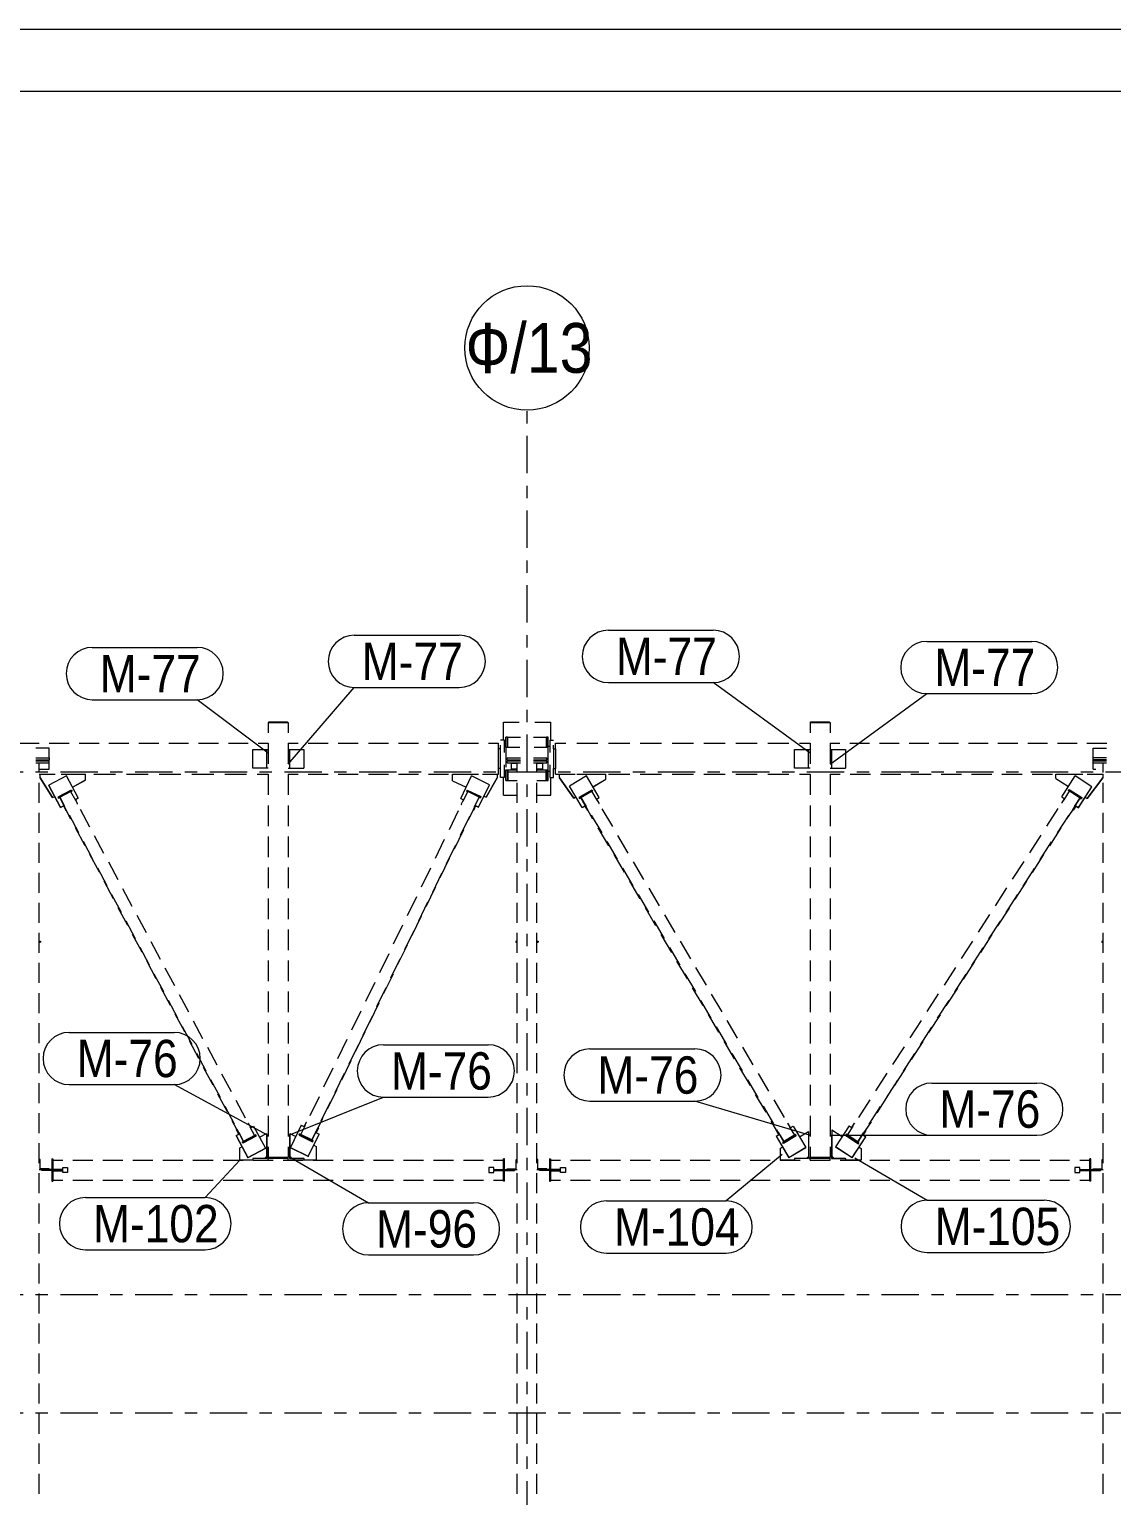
# Model space of a CAD drawing. Header units: millimetres. Extents: x -59 to 782, y -222 to 372.
# Drawn here: x 602 to 689, y 253.8 to 371.7 of the extents above; entities that cross this region are included whole.
import ezdxf

# ---------------------------------------------------------------- set-up
doc = ezdxf.new("R2010")
doc.units = ezdxf.units.MM
doc.linetypes.add('XKITLINE00', pattern=[0])
doc.linetypes.add('XKITLINE03', pattern=[6, 3, -1, 1, -1])
for name, color, linetype, lineweight in [('DrawingSheet', 5, 'Continuous', 0), ('Part', 2, 'Continuous', 0), ('PartMark', 3, 'Continuous', 0), ('S-GRID', 1, 'Continuous', 0)]:
    doc.layers.add(name, color=color, linetype=linetype, lineweight=lineweight)
doc.styles.add('GOST type A', font='ARIAL.TTF')

msp = doc.modelspace()

# ---------------------------------------------------------------- linework, layer by layer
at = {"layer": 'DrawingSheet', "linetype": 'XKITLINE00', "lineweight": 0}
for p, q in [((781.85, 371.67), (-59.15, 371.67)), ((776.85, 366.67), (-39.15, 366.67))]:
    msp.add_line(p, q, dxfattribs=at)
at = {"layer": 'Part', "linetype": 'XKITLINE00', "lineweight": 0}
for p, q in [((621.2, 315.97), (622.8, 315.97)), ((621.2, 315.97), (621.2, 315.14)), ((621.24, 315.98), (621.24, 316.01)), ((621.24, 316.01), (622.76, 316.01)), ((621.24, 315.97), (621.24, 316.01)), ((621.24, 315.97), (621.24, 315.98)), ((622.76, 315.97), (622.76, 316.01)), ((622.8, 315.97), (622.8, 315.14)), ((640.1, 314.56), (640.1, 316)), ((640.1, 316), (641.37, 316)), ((642.63, 316), (643.9, 316)), ((643.9, 314.56), (643.9, 316)), ((664.75, 315.97), (666.35, 315.97)), ((664.75, 315.97), (664.75, 315.14)), ((664.79, 315.98), (664.79, 316.01)), ((664.79, 316.01), (666.31, 316.01)), ((664.79, 315.97), (664.79, 316.01)), ((664.79, 315.97), (664.79, 315.98)), ((666.31, 315.97), (666.31, 316.01)), ((666.35, 315.97), (666.35, 315.14)), ((640.44, 314.8), (640.29, 314.8)), ((640.29, 313.96), (640.29, 314.8)), ((640.44, 313.96), (640.44, 314.8)), ((640.45, 313.96), (640.45, 314.8)), ((640.45, 314.8), (641.48, 314.8)), ((642.52, 314.8), (643.55, 314.8)), ((643.55, 314.8), (643.55, 313.96)), ((643.71, 314.8), (643.56, 314.8)), ((643.56, 314.8), (643.56, 313.96)), ((643.71, 313.96), (643.71, 314.8)), ((601.2, 314.31), (602.8, 314.31)), ((603.6, 313.91), (602.53, 313.91)), ((603.6, 314.31), (605.2, 314.31)), ((603.6, 313.14), (603.6, 313.91)), ((606, 314.31), (607.6, 314.31)), ((608.4, 314.31), (610, 314.31)), ((610.8, 314.31), (612.4, 314.31)), ((613.2, 314.31), (614.8, 314.31)), ((615.6, 314.31), (617.2, 314.31)), ((618, 314.31), (619.6, 314.31)), ((619.95, 312.31), (619.95, 313.81)), ((619.95, 313.81), (621.2, 313.81)), ((620.4, 314.31), (621.2, 314.31)), ((621.08, 312.31), (621.08, 313.81)), ((621.2, 314.31), (621.2, 312.64)), ((622.8, 314.31), (623.61, 314.31)), ((622.8, 314.31), (622.8, 312.64)), ((622.8, 313.81), (622.92, 313.81)), ((622.92, 313.81), (622.92, 312.31)), ((622.92, 313.81), (624.05, 313.81)), ((624.05, 313.81), (624.05, 312.31)), ((624.41, 314.31), (626.02, 314.31)), ((626.83, 314.31), (628.44, 314.31)), ((629.25, 314.31), (630.86, 314.31)), ((631.66, 314.31), (633.27, 314.31)), ((634.08, 314.31), (635.69, 314.31)), ((636.5, 314.31), (638.11, 314.31)), ((638.91, 314.31), (639.72, 314.31)), ((639.72, 313.86), (639.72, 314.31)), ((639.88, 313.86), (639.72, 313.86)), ((639.72, 312.26), (639.72, 313.86)), ((640.18, 314.56), (639.88, 314.56)), ((639.88, 313.86), (639.88, 314.15)), ((639.88, 312.26), (639.88, 313.86)), ((640.18, 313.56), (640.18, 314.56)), ((640.18, 314.06), (640.29, 314.06)), ((641.43, 313.96), (640.29, 313.96)), ((640.29, 313.96), (640.29, 312.37)), ((643.71, 313.96), (642.57, 313.96)), ((643.71, 314.06), (643.82, 314.06)), ((643.71, 312.16), (643.71, 313.96)), ((643.82, 314.56), (643.82, 313.56)), ((643.82, 314.56), (644.12, 314.56)), ((644.12, 313.86), (644.12, 314.15)), ((644.12, 313.86), (644.12, 312.26)), ((644.12, 313.86), (644.28, 313.86)), ((644.28, 314.31), (645.13, 314.31)), ((644.28, 313.86), (644.28, 314.31)), ((644.28, 313.86), (644.28, 312.26)), ((645.99, 314.31), (647.69, 314.31)), ((648.54, 314.31), (650.25, 314.31)), ((651.1, 314.31), (652.81, 314.31)), ((653.66, 314.31), (655.37, 314.31)), ((656.22, 314.31), (657.93, 314.31)), ((658.78, 314.31), (660.49, 314.31)), ((661.34, 314.31), (663.04, 314.31)), ((663.5, 312.31), (663.5, 313.81)), ((663.5, 313.81), (664.75, 313.81)), ((663.9, 314.31), (664.75, 314.31)), ((664.63, 312.31), (664.63, 313.81)), ((664.75, 314.31), (664.75, 312.64)), ((666.35, 314.31), (666.35, 312.64)), ((666.35, 314.31), (667.14, 314.31)), ((666.35, 313.81), (666.47, 313.81)), ((666.47, 313.81), (666.47, 312.31)), ((666.47, 313.81), (667.6, 313.81)), ((667.6, 313.81), (667.6, 312.31)), ((667.94, 314.31), (669.53, 314.31)), ((670.32, 314.31), (671.91, 314.31)), ((672.7, 314.31), (674.29, 314.31)), ((675.09, 314.31), (676.68, 314.31)), ((677.47, 314.31), (679.06, 314.31)), ((679.85, 314.31), (681.44, 314.31)), ((682.24, 314.31), (683.82, 314.31)), ((684.62, 314.31), (686.21, 314.31)), ((687, 314.31), (688.59, 314.31)), ((687.5, 313.91), (688.57, 313.91)), ((687.5, 313.14), (687.5, 313.91)), ((602.53, 313.14), (603.6, 313.14)), ((602.53, 312.98), (603.6, 312.98)), ((602.53, 312.9), (603.6, 312.9)), ((602.53, 312.74), (603.6, 312.74)), ((602.8, 311.94), (602.8, 312.74)), ((603.6, 313.14), (603.6, 312.98)), ((603.6, 312.9), (603.6, 312.98)), ((603.6, 312.74), (603.6, 312.9)), ((603.6, 312.21), (603.6, 312.74)), ((621.2, 312.31), (619.95, 312.31)), ((622.8, 312.31), (622.92, 312.31)), ((622.92, 312.31), (624.05, 312.31)), ((639.72, 311.81), (639.72, 312.26)), ((639.88, 312.26), (639.72, 312.26)), ((639.88, 311.56), (639.88, 312.26)), ((640.18, 311.56), (640.18, 312.56)), ((640.4, 312.98), (640.4, 313.14)), ((640.4, 313.14), (641.47, 313.14)), ((640.4, 312.98), (641.47, 312.98)), ((640.4, 312.74), (640.4, 312.9)), ((640.4, 312.9), (641.47, 312.9)), ((640.4, 312.74), (641.47, 312.74)), ((640.75, 312.71), (641.2, 312.71)), ((640.75, 312.21), (640.75, 312.71)), ((641.2, 311.94), (641.2, 312.74)), ((642.53, 313.14), (643.6, 313.14)), ((642.53, 312.98), (643.6, 312.98)), ((642.53, 312.9), (643.6, 312.9)), ((642.53, 312.74), (643.6, 312.74)), ((642.8, 311.94), (642.8, 312.74)), ((642.8, 312.71), (643.25, 312.71)), ((643.25, 312.71), (643.25, 312.21)), ((643.6, 312.98), (643.6, 313.14)), ((643.6, 312.74), (643.6, 312.9)), ((643.82, 312.56), (643.82, 311.56)), ((644.12, 311.56), (644.12, 312.26)), ((644.12, 312.26), (644.28, 312.26)), ((644.28, 311.81), (644.28, 312.26)), ((664.75, 312.31), (663.5, 312.31)), ((666.35, 312.31), (666.47, 312.31)), ((666.47, 312.31), (667.6, 312.31)), ((687.5, 312.98), (687.5, 313.14)), ((688.57, 313.14), (687.5, 313.14)), ((688.57, 312.98), (687.5, 312.98)), ((687.5, 312.9), (687.5, 312.98)), ((687.5, 312.74), (687.5, 312.9)), ((687.5, 312.9), (688.57, 312.9)), ((687.5, 312.74), (688.57, 312.74)), ((687.5, 312.21), (687.5, 312.74)), ((688.3, 311.94), (688.3, 312.74)), ((602.8, 312.21), (603.6, 312.21)), ((602.8, 311.81), (603.68, 311.81)), ((602.8, 309.52), (602.8, 311.13)), ((602.86, 311.51), (602.86, 311.81)), ((602.86, 311.81), (604.08, 311.81)), ((602.86, 311.51), (603.87, 309.93)), ((602.86, 311.51), (602.86, 311.51)), ((603.87, 309.94), (602.86, 311.51)), ((604.98, 311.67), (603.57, 310.92)), ((604.55, 311.81), (606.3, 311.81)), ((605.93, 309.91), (604.98, 311.67)), ((605.3, 311.81), (606.51, 311.81)), ((605.46, 310.78), (606.51, 311.35)), ((605.46, 310.78), (606.51, 311.34)), ((606.51, 311.35), (606.51, 311.81)), ((606.51, 311.34), (606.51, 311.35)), ((607.18, 311.81), (608.93, 311.81)), ((609.81, 311.81), (611.56, 311.81)), ((612.44, 311.81), (614.19, 311.81)), ((615.07, 311.81), (616.82, 311.81)), ((617.7, 311.81), (619.45, 311.81)), ((620.32, 311.81), (621.2, 311.81)), ((621.2, 311.81), (621.2, 310.15)), ((622.8, 311.81), (623.61, 311.81)), ((622.8, 311.81), (622.8, 310.15)), ((624.41, 311.81), (626.02, 311.81)), ((626.83, 311.81), (628.44, 311.81)), ((629.25, 311.81), (630.86, 311.81)), ((631.66, 311.81), (633.27, 311.81)), ((634.08, 311.81), (635.69, 311.81)), ((636.02, 311.29), (636.02, 311.81)), ((636.02, 311.81), (637.22, 311.81)), ((636.02, 311.28), (636.02, 311.29)), ((636.02, 311.29), (637.1, 310.77)), ((636.02, 311.28), (637.1, 310.76)), ((636.5, 311.81), (638.11, 311.81)), ((636.67, 309.87), (637.54, 311.67)), ((638.98, 310.97), (637.54, 311.67)), ((638.42, 311.81), (639.61, 311.81)), ((638.72, 309.97), (639.61, 311.51)), ((639.61, 311.51), (638.72, 309.98)), ((638.91, 311.81), (639.72, 311.81)), ((639.61, 311.81), (639.61, 311.51)), ((639.61, 311.51), (639.61, 311.51)), ((640.18, 311.56), (639.88, 311.56)), ((640.1, 310.12), (640.1, 311.56)), ((640.18, 312.06), (640.29, 312.06)), ((640.29, 312.16), (641.2, 312.16)), ((640.29, 311.32), (640.29, 312.16)), ((640.29, 311.32), (640.44, 311.32)), ((640.44, 311.32), (640.44, 312.16)), ((640.45, 312.16), (640.45, 311.32)), ((640.45, 311.32), (641.2, 311.32)), ((641.2, 312.21), (640.75, 312.21)), ((641.2, 309.52), (641.2, 311.13)), ((643.25, 312.21), (642.8, 312.21)), ((642.8, 312.16), (643.71, 312.16)), ((642.8, 311.32), (643.55, 311.32)), ((642.8, 309.52), (642.8, 311.13)), ((643.55, 311.32), (643.55, 312.16)), ((643.56, 312.16), (643.56, 311.32)), ((643.56, 311.32), (643.71, 311.32)), ((643.71, 311.32), (643.71, 312.16)), ((643.71, 312.06), (643.82, 312.06)), ((643.82, 311.56), (644.12, 311.56)), ((643.9, 310.12), (643.9, 311.56)), ((644.28, 311.81), (645.13, 311.81)), ((644.62, 311.51), (644.62, 311.81)), ((644.62, 311.81), (645.86, 311.81)), ((644.62, 311.51), (645.75, 309.89)), ((644.62, 311.51), (644.62, 311.51)), ((645.75, 309.89), (644.62, 311.51)), ((646.79, 311.67), (645.42, 310.86)), ((645.99, 311.81), (647.69, 311.81)), ((647.81, 309.95), (646.79, 311.67)), ((647.1, 311.81), (648.34, 311.81)), ((647.3, 310.8), (648.34, 311.41)), ((647.31, 310.8), (648.34, 311.41)), ((648.34, 311.41), (648.34, 311.81)), ((648.34, 311.41), (648.34, 311.41)), ((648.54, 311.81), (650.25, 311.81)), ((651.1, 311.81), (652.81, 311.81)), ((653.66, 311.81), (655.37, 311.81)), ((656.22, 311.81), (657.93, 311.81)), ((658.78, 311.81), (660.49, 311.81)), ((661.34, 311.81), (663.04, 311.81)), ((663.9, 311.81), (664.75, 311.81)), ((664.75, 311.81), (664.75, 310.15)), ((666.35, 311.81), (666.35, 310.15)), ((666.35, 311.81), (667.16, 311.81)), ((667.98, 311.81), (669.6, 311.81)), ((670.41, 311.81), (672.04, 311.81)), ((672.85, 311.81), (674.48, 311.81)), ((675.29, 311.81), (676.92, 311.81)), ((677.73, 311.81), (679.36, 311.81)), ((680.17, 311.81), (681.8, 311.81)), ((682.61, 311.81), (684.24, 311.81)), ((684.5, 311.47), (684.5, 311.81)), ((684.5, 311.81), (685.77, 311.81)), ((684.5, 311.47), (685.51, 310.82)), ((684.5, 311.47), (684.5, 311.47)), ((684.5, 311.47), (685.51, 310.83)), ((684.97, 309.99), (686.05, 311.67)), ((685.05, 311.81), (686.67, 311.81)), ((687.4, 310.8), (686.05, 311.67)), ((687.03, 311.81), (688.29, 311.81)), ((687.03, 309.85), (688.29, 311.51)), ((688.29, 311.51), (687.03, 309.85)), ((687.49, 311.81), (688.3, 311.81)), ((687.5, 312.21), (687.71, 312.21)), ((688.29, 311.81), (688.29, 311.51)), ((688.29, 311.51), (688.29, 311.51)), ((688.3, 309.52), (688.3, 311.13)), ((604.51, 309.16), (603.57, 310.92)), ((603.57, 310.92), (603.57, 310.91)), ((604.51, 309.15), (603.57, 310.91)), ((603.87, 309.93), (604.05, 310.03)), ((603.87, 309.94), (604.04, 310.03)), ((603.87, 309.93), (603.87, 309.94)), ((604.31, 309.99), (605.38, 310.56)), ((604.31, 309.99), (604.31, 309.95)), ((604.31, 309.99), (604.35, 309.92)), ((604.31, 309.95), (604.35, 309.88)), ((604.35, 309.92), (605.41, 310.49)), ((604.35, 309.88), (604.44, 309.93)), ((604.35, 309.88), (604.35, 309.92)), ((604.44, 309.96), (605.32, 310.43)), ((604.44, 309.93), (604.44, 309.96)), ((604.44, 309.96), (604.82, 309.25)), ((604.77, 309.31), (604.44, 309.93)), ((605.32, 310.43), (605.7, 309.72)), ((605.33, 310.41), (605.41, 310.45)), ((605.38, 310.56), (605.41, 310.49)), ((605.41, 310.49), (605.41, 310.45)), ((605.7, 309.79), (605.93, 309.91)), ((605.7, 309.78), (605.93, 309.9)), ((605.93, 309.9), (605.93, 309.91)), ((636.88, 309.65), (637.25, 310.42)), ((637.19, 310.54), (637.16, 310.47)), ((637.16, 310.47), (638.24, 309.94)), ((637.16, 310.43), (637.16, 310.47)), ((637.16, 310.43), (637.24, 310.39)), ((637.19, 310.54), (638.28, 310.02)), ((638.15, 309.98), (637.25, 310.42)), ((637.78, 309.22), (638.15, 309.98)), ((637.84, 309.31), (638.15, 309.95)), ((638.1, 309.18), (638.98, 310.97)), ((638.1, 309.17), (638.98, 310.96)), ((638.15, 309.95), (638.15, 309.98)), ((638.15, 309.95), (638.24, 309.91)), ((638.24, 309.94), (638.28, 310.02)), ((638.24, 309.91), (638.28, 309.98)), ((638.24, 309.94), (638.24, 309.91)), ((638.28, 310.02), (638.28, 309.98)), ((638.54, 310.07), (638.72, 309.98)), ((638.54, 310.06), (638.72, 309.97)), ((638.72, 309.97), (638.72, 309.98)), ((638.98, 310.96), (638.98, 310.97)), ((640.1, 310.12), (641.2, 310.12)), ((642.8, 310.12), (643.9, 310.12)), ((646.43, 309.14), (645.42, 310.86)), ((645.42, 310.86), (645.42, 310.85)), ((646.43, 309.13), (645.42, 310.85)), ((645.75, 309.89), (645.92, 309.99)), ((645.75, 309.89), (645.92, 309.99)), ((646.19, 309.96), (647.23, 310.57)), ((646.19, 309.96), (646.19, 309.93)), ((646.19, 309.96), (646.23, 309.89)), ((646.19, 309.93), (646.23, 309.86)), ((646.23, 309.89), (647.27, 310.5)), ((646.23, 309.86), (646.32, 309.91)), ((646.32, 309.94), (647.18, 310.45)), ((646.32, 309.91), (646.32, 309.94)), ((646.32, 309.94), (646.74, 309.23)), ((646.68, 309.3), (646.32, 309.91)), ((647.18, 310.45), (647.6, 309.74)), ((647.2, 310.42), (647.27, 310.47)), ((647.23, 310.57), (647.27, 310.5)), ((647.27, 310.5), (647.27, 310.47)), ((647.59, 309.82), (647.81, 309.95)), ((647.59, 309.82), (647.81, 309.94)), ((647.81, 309.94), (647.81, 309.95)), ((684.97, 309.99), (685.18, 309.85)), ((684.97, 309.99), (684.97, 309.99)), ((684.97, 309.99), (685.18, 309.85)), ((685.16, 309.75), (685.61, 310.46)), ((685.57, 310.59), (685.53, 310.52)), ((685.53, 310.52), (686.54, 309.87)), ((685.53, 310.49), (685.53, 310.52)), ((685.53, 310.49), (685.6, 310.44)), ((685.57, 310.59), (686.58, 309.94)), ((686.45, 309.92), (685.61, 310.46)), ((686, 309.21), (686.45, 309.92)), ((686.32, 309.12), (687.4, 310.8)), ((686.32, 309.13), (687.4, 310.8)), ((686.45, 309.89), (686.45, 309.92)), ((686.54, 309.87), (686.58, 309.94)), ((686.54, 309.84), (686.58, 309.9)), ((686.58, 309.94), (686.58, 309.9)), ((686.86, 309.96), (687.03, 309.85)), ((686.86, 309.96), (687.03, 309.85)), ((687.4, 310.8), (687.4, 310.8)), ((604.51, 309.16), (604.74, 309.28)), ((604.51, 309.15), (604.74, 309.27)), ((604.51, 309.15), (604.51, 309.16)), ((604.74, 309.29), (604.78, 309.31)), ((604.74, 309.29), (604.93, 308.94)), ((604.74, 309.26), (604.74, 309.29)), ((604.74, 309.26), (604.93, 308.91)), ((604.97, 308.96), (604.78, 309.31)), ((604.93, 308.94), (604.97, 308.96)), ((604.93, 308.91), (604.93, 308.94)), ((604.93, 308.91), (604.97, 308.93)), ((605.34, 308.21), (604.96, 308.92)), ((604.97, 308.93), (604.97, 308.96)), ((605.67, 309.78), (605.7, 309.8)), ((605.88, 309.44), (605.7, 309.8)), ((605.86, 309.43), (605.88, 309.44)), ((605.87, 309.41), (605.88, 309.42)), ((605.88, 309.42), (605.88, 309.44)), ((606.08, 309.01), (606.84, 307.59)), ((621.2, 309.31), (621.2, 307.65)), ((622.8, 309.31), (622.8, 307.65)), ((635.76, 307.36), (636.5, 308.89)), ((636.67, 309.87), (636.89, 309.76)), ((636.67, 309.87), (636.67, 309.87)), ((636.67, 309.87), (636.89, 309.76)), ((636.9, 309.77), (636.72, 309.41)), ((636.72, 309.41), (636.72, 309.39)), ((636.72, 309.41), (636.75, 309.4)), ((636.72, 309.39), (636.74, 309.38)), ((636.9, 309.77), (636.93, 309.76)), ((637.29, 308.15), (637.67, 308.93)), ((637.83, 309.32), (637.66, 308.96)), ((637.66, 308.96), (637.66, 308.93)), ((637.66, 308.96), (637.7, 308.94)), ((637.66, 308.93), (637.7, 308.91)), ((637.7, 308.94), (637.87, 309.3)), ((637.87, 309.27), (637.7, 308.91)), ((637.7, 308.91), (637.7, 308.94)), ((637.83, 309.32), (637.87, 309.3)), ((637.87, 309.3), (637.87, 309.27)), ((637.87, 309.29), (638.1, 309.18)), ((637.87, 309.28), (638.1, 309.17)), ((638.1, 309.17), (638.1, 309.18)), ((645.75, 309.89), (645.75, 309.89)), ((646.23, 309.86), (646.23, 309.89)), ((646.43, 309.14), (646.65, 309.27)), ((646.43, 309.13), (646.65, 309.26)), ((646.43, 309.13), (646.43, 309.14)), ((646.65, 309.28), (646.69, 309.3)), ((646.65, 309.28), (646.86, 308.94)), ((646.65, 309.25), (646.65, 309.28)), ((646.65, 309.25), (646.86, 308.91)), ((646.89, 308.96), (646.69, 309.3)), ((646.86, 308.94), (646.89, 308.96)), ((646.86, 308.91), (646.86, 308.94)), ((646.86, 308.91), (646.89, 308.93)), ((647.3, 308.21), (646.88, 308.93)), ((646.89, 308.93), (646.89, 308.96)), ((647.56, 309.81), (647.58, 309.83)), ((647.79, 309.48), (647.58, 309.83)), ((647.76, 309.47), (647.79, 309.48)), ((647.77, 309.45), (647.79, 309.46)), ((647.79, 309.46), (647.79, 309.48)), ((648.02, 309.03), (648.86, 307.61)), ((664.75, 309.31), (664.75, 307.65)), ((666.35, 309.31), (666.35, 307.65)), ((683.78, 307.63), (684.7, 309.05)), ((685.19, 309.86), (684.97, 309.53)), ((684.97, 309.53), (684.97, 309.5)), ((684.97, 309.53), (685, 309.51)), ((684.97, 309.5), (684.99, 309.49)), ((685.19, 309.86), (685.21, 309.85)), ((685.39, 308.22), (685.86, 308.93)), ((686.06, 309.3), (685.85, 308.96)), ((685.85, 308.96), (685.85, 308.94)), ((685.85, 308.96), (685.88, 308.94)), ((685.85, 308.94), (685.88, 308.92)), ((685.88, 308.94), (686.1, 309.28)), ((686.1, 309.25), (685.88, 308.92)), ((685.88, 308.92), (685.88, 308.94)), ((686.06, 309.3), (686.1, 309.28)), ((686.07, 309.3), (686.45, 309.89)), ((686.1, 309.28), (686.1, 309.25)), ((686.1, 309.27), (686.32, 309.13)), ((686.1, 309.26), (686.32, 309.12)), ((686.32, 309.12), (686.32, 309.13)), ((686.45, 309.89), (686.54, 309.84)), ((686.54, 309.87), (686.54, 309.84)), ((687.03, 309.85), (687.03, 309.85)), ((602.8, 307.11), (602.8, 308.72)), ((605.2, 308.54), (605.96, 307.12)), ((636.66, 306.92), (637.4, 308.45)), ((641.2, 307.11), (641.2, 308.72)), ((642.8, 307.11), (642.8, 308.72)), ((647.16, 308.52), (648, 307.1)), ((684.62, 307.09), (685.54, 308.5)), ((688.3, 307.11), (688.3, 308.72)), ((606.48, 306.07), (605.72, 307.5)), ((606.33, 306.42), (607.09, 305)), ((607.22, 306.89), (607.97, 305.47)), ((621.2, 306.82), (621.2, 305.16)), ((622.8, 306.82), (622.8, 305.16)), ((634.64, 305.06), (635.38, 306.59)), ((636.16, 305.83), (636.91, 307.38)), ((648.57, 306.07), (647.73, 307.5)), ((648.42, 306.4), (649.25, 304.98)), ((649.28, 306.9), (650.11, 305.48)), ((664.75, 306.82), (664.75, 305.16)), ((666.35, 306.82), (666.35, 305.16)), ((682.41, 305.5), (683.32, 306.92)), ((683.25, 304.96), (684.16, 306.38)), ((684.01, 306.07), (684.93, 307.5)), ((602.8, 304.69), (602.8, 306.3)), ((607.63, 303.93), (606.86, 305.36)), ((635.54, 304.62), (636.28, 306.15)), ((641.2, 304.69), (641.2, 306.3)), ((642.8, 304.69), (642.8, 306.3)), ((649.83, 303.93), (648.99, 305.36)), ((682.62, 303.92), (683.54, 305.35)), ((688.3, 304.69), (688.3, 306.3)), ((607.47, 304.29), (608.23, 302.87)), ((608.35, 304.76), (609.11, 303.34)), ((621.2, 304.32), (621.2, 302.66)), ((622.8, 304.32), (622.8, 302.66)), ((633.52, 302.76), (634.26, 304.29)), ((635.03, 303.51), (635.78, 305.06)), ((649.67, 304.27), (650.51, 302.85)), ((650.53, 304.78), (651.37, 303.36)), ((664.75, 304.32), (664.75, 302.66)), ((666.35, 304.32), (666.35, 302.66)), ((681.03, 303.37), (681.95, 304.79)), ((681.87, 302.83), (682.79, 304.25)), ((602.8, 302.28), (602.8, 303.89)), ((608.77, 301.8), (608.01, 303.22)), ((634.42, 302.33), (635.16, 303.86)), ((641.2, 302.28), (641.2, 303.89)), ((642.8, 302.28), (642.8, 303.89)), ((651.1, 301.79), (650.25, 303.21)), ((681.23, 301.78), (682.16, 303.21)), ((688.3, 302.28), (688.3, 303.89)), ((608.61, 302.16), (609.37, 300.74)), ((609.49, 302.63), (610.25, 301.21)), ((621.2, 301.83), (621.2, 300.16)), ((622.8, 301.83), (622.8, 300.16)), ((632.4, 300.47), (633.14, 302)), ((633.9, 301.19), (634.65, 302.74)), ((650.93, 302.14), (651.76, 300.72)), ((651.79, 302.65), (652.62, 301.23)), ((664.75, 301.83), (664.75, 300.16)), ((666.35, 301.83), (666.35, 300.16)), ((679.66, 301.25), (680.57, 302.67)), ((680.5, 300.71), (681.41, 302.12)), ((602.8, 299.86), (602.8, 301.47)), ((609.91, 299.66), (609.15, 301.08)), ((610.63, 300.5), (611.39, 299.09)), ((633.3, 300.03), (634.04, 301.56)), ((641.2, 299.86), (641.2, 301.47)), ((642.8, 299.86), (642.8, 301.47)), ((652.36, 299.64), (651.52, 301.07)), ((653.04, 300.52), (653.88, 299.1)), ((678.28, 299.12), (679.2, 300.54)), ((679.85, 299.63), (680.77, 301.06)), ((688.3, 299.86), (688.3, 301.47)), ((609.75, 300.04), (610.5, 298.62)), ((621.2, 299.33), (621.2, 297.67)), ((622.8, 299.33), (622.8, 297.67)), ((631.28, 298.17), (632.03, 299.7)), ((632.76, 298.87), (633.52, 300.42)), ((652.18, 300.02), (653.02, 298.6)), ((664.75, 299.33), (664.75, 297.67)), ((666.35, 299.33), (666.35, 297.67)), ((679.12, 298.58), (680.04, 300)), ((602.8, 297.45), (602.8, 299.06)), ((602.8, 298.4), (602.9, 298.4)), ((602.8, 298.32), (602.9, 298.32)), ((602.9, 298.4), (602.9, 298.32)), ((611.06, 297.52), (610.29, 298.94)), ((611.77, 298.38), (612.52, 296.96)), ((632.18, 297.73), (632.92, 299.26)), ((641.1, 298.4), (641.2, 298.4)), ((641.1, 298.4), (641.1, 298.32)), ((641.1, 298.32), (641.2, 298.32)), ((641.2, 297.45), (641.2, 299.06)), ((642.8, 297.45), (642.8, 299.06)), ((642.8, 298.4), (642.9, 298.4)), ((642.8, 298.32), (642.9, 298.32)), ((642.9, 298.4), (642.9, 298.32)), ((653.63, 297.5), (652.78, 298.93)), ((654.3, 298.4), (655.13, 296.98)), ((676.91, 297), (677.83, 298.41)), ((678.46, 297.49), (679.38, 298.92)), ((688.2, 298.4), (688.3, 298.4)), ((688.2, 298.4), (688.2, 298.32)), ((688.2, 298.32), (688.3, 298.32)), ((688.3, 297.45), (688.3, 299.06)), ((610.88, 297.91), (611.64, 296.49)), ((630.16, 295.87), (630.91, 297.4)), ((631.06, 295.44), (631.81, 296.97)), ((631.63, 296.55), (632.39, 298.1)), ((653.44, 297.89), (654.27, 296.47)), ((677.75, 296.45), (678.67, 297.87)), ((602.8, 295.04), (602.8, 296.65)), ((612.2, 295.38), (611.44, 296.81)), ((612.02, 295.78), (612.78, 294.36)), ((612.9, 296.25), (613.66, 294.83)), ((621.2, 296.84), (621.2, 295.17)), ((622.8, 296.84), (622.8, 295.17)), ((630.5, 294.23), (631.26, 295.77)), ((641.2, 295.04), (641.2, 296.65)), ((642.8, 295.04), (642.8, 296.65)), ((654.89, 295.36), (654.05, 296.79)), ((654.69, 295.76), (655.53, 294.35)), ((655.55, 296.27), (656.39, 294.85)), ((664.75, 296.84), (664.75, 295.17)), ((666.35, 296.84), (666.35, 295.17)), ((675.54, 294.87), (676.45, 296.29)), ((677.07, 295.34), (678, 296.77)), ((688.3, 295.04), (688.3, 296.65)), ((613.34, 293.24), (612.58, 294.67)), ((629.04, 293.58), (629.79, 295.11)), ((629.94, 293.14), (630.69, 294.67)), ((656.16, 293.22), (655.31, 294.65)), ((675.69, 293.19), (676.61, 294.62)), ((676.38, 294.33), (677.29, 295.75)), ((602.8, 292.62), (602.8, 294.23)), ((613.16, 293.65), (613.92, 292.24)), ((614.04, 294.12), (614.8, 292.71)), ((621.2, 294.34), (621.2, 292.68)), ((622.8, 294.34), (622.8, 292.68)), ((629.37, 291.9), (630.12, 293.45)), ((641.2, 292.62), (641.2, 294.23)), ((642.8, 292.62), (642.8, 294.23)), ((655.95, 293.64), (656.78, 292.22)), ((656.81, 294.14), (657.65, 292.73)), ((664.75, 294.34), (664.75, 292.68)), ((666.35, 294.34), (666.35, 292.68)), ((674.16, 292.74), (675.08, 294.16)), ((675, 292.2), (675.92, 293.62)), ((688.3, 292.62), (688.3, 294.23)), ((614.49, 291.1), (613.72, 292.53)), ((627.92, 291.28), (628.67, 292.81)), ((628.82, 290.84), (629.57, 292.37)), ((657.42, 291.08), (656.58, 292.5)), ((674.3, 291.05), (675.22, 292.48)), ((602.8, 290.21), (602.8, 291.82)), ((614.29, 291.53), (615.05, 290.11)), ((615.18, 292), (615.93, 290.58)), ((621.2, 291.85), (621.2, 290.18)), ((622.8, 291.85), (622.8, 290.18)), ((628.24, 289.58), (628.99, 291.13)), ((641.2, 290.21), (641.2, 291.82)), ((642.8, 290.21), (642.8, 291.82)), ((657.2, 291.51), (658.04, 290.09)), ((658.06, 292.02), (658.9, 290.6)), ((664.75, 291.85), (664.75, 290.18)), ((666.35, 291.85), (666.35, 290.18)), ((672.79, 290.62), (673.7, 292.03)), ((673.63, 290.07), (674.54, 291.49)), ((688.3, 290.21), (688.3, 291.82)), ((615.63, 288.96), (614.87, 290.39)), ((616.31, 289.87), (617.07, 288.45)), ((626.8, 288.98), (627.55, 290.51)), ((627.7, 288.55), (628.45, 290.08)), ((658.68, 288.93), (657.84, 290.36)), ((659.32, 289.89), (660.16, 288.47)), ((671.41, 288.49), (672.33, 289.91)), ((672.91, 288.9), (673.84, 290.33)), ((602.8, 287.79), (602.8, 289.4)), ((615.43, 289.4), (616.19, 287.98)), ((621.2, 289.35), (621.2, 287.69)), ((622.8, 289.35), (622.8, 287.69)), ((627.11, 287.26), (627.86, 288.81)), ((641.2, 287.79), (641.2, 289.4)), ((642.8, 287.79), (642.8, 289.4)), ((658.46, 289.38), (659.29, 287.97)), ((664.75, 289.35), (664.75, 287.69)), ((666.35, 289.35), (666.35, 287.69)), ((672.25, 287.95), (673.17, 289.37)), ((688.3, 287.79), (688.3, 289.4)), ((616.77, 286.83), (616.01, 288.25)), ((617.45, 287.74), (618.21, 286.33)), ((625.68, 286.69), (626.43, 288.22)), ((626.58, 286.25), (627.33, 287.78)), ((659.95, 286.79), (659.11, 288.22)), ((660.57, 287.76), (661.41, 286.35)), ((670.04, 286.36), (670.95, 287.78)), ((671.52, 286.76), (672.45, 288.19)), ((602.8, 285.38), (602.8, 286.99)), ((616.57, 287.27), (617.33, 285.86)), ((621.2, 286.85), (621.2, 285.19)), ((622.8, 286.85), (622.8, 285.19)), ((625.97, 284.94), (626.73, 286.49)), ((641.2, 285.38), (641.2, 286.99)), ((642.8, 285.38), (642.8, 286.99)), ((659.71, 287.26), (660.55, 285.84)), ((664.75, 286.85), (664.75, 285.19)), ((666.35, 286.85), (666.35, 285.19)), ((670.88, 285.82), (671.79, 287.24)), ((688.3, 285.38), (688.3, 286.99)), ((617.92, 284.69), (617.15, 286.11)), ((618.59, 285.62), (619.35, 284.2)), ((624.56, 284.39), (625.31, 285.92)), ((625.46, 283.95), (626.21, 285.48)), ((661.21, 284.65), (660.37, 286.08)), ((661.83, 285.64), (662.67, 284.22)), ((668.66, 284.24), (669.58, 285.65)), ((670.14, 284.61), (671.06, 286.04)), ((602.8, 282.96), (602.8, 284.57)), ((617.71, 285.15), (618.46, 283.73)), ((618.68, 283.26), (618.3, 283.97)), ((621.2, 284.36), (621.2, 282.7)), ((622.8, 284.36), (622.8, 282.7)), ((625.22, 283.39), (625.6, 284.17)), ((641.2, 282.96), (641.2, 284.57)), ((642.8, 282.96), (642.8, 284.57)), ((660.97, 285.13), (661.8, 283.71)), ((664.75, 284.36), (664.75, 282.7)), ((666.35, 284.36), (666.35, 282.7)), ((669.5, 283.7), (670.42, 285.11)), ((688.3, 282.96), (688.3, 284.57)), ((618.62, 282.77), (618.89, 282.91)), ((618.7, 283.27), (618.66, 283.25)), ((618.66, 283.23), (618.66, 283.25)), ((618.66, 283.25), (618.85, 282.9)), ((618.84, 282.89), (618.66, 283.23)), ((618.89, 282.92), (618.7, 283.27)), ((618.84, 283.02), (619.22, 282.31)), ((618.89, 282.92), (618.85, 282.9)), ((618.85, 282.9), (618.85, 282.89)), ((618.89, 282.91), (618.89, 282.92)), ((619.21, 282.3), (618.89, 282.91)), ((620.2, 282.83), (619.13, 282.26)), ((619.62, 283.76), (619.59, 283.75)), ((619.8, 283.41), (619.62, 283.76)), ((619.73, 283.49), (620.1, 282.78)), ((619.78, 283.39), (620.03, 283.52)), ((619.8, 283.41), (619.78, 283.39)), ((619.8, 283.4), (619.8, 283.41)), ((620.03, 283.52), (620.97, 281.76)), ((620.24, 282.76), (620.2, 282.83)), ((620.51, 282.64), (621.06, 282.93)), ((621.06, 282.93), (621.06, 281.1)), ((621.2, 282.8), (621.08, 282.8)), ((621.08, 282.8), (621.08, 280.92)), ((622.8, 282.8), (622.92, 282.8)), ((622.92, 282.8), (622.92, 280.92)), ((622.94, 282.93), (622.94, 281.09)), ((622.94, 282.93), (623.42, 282.7)), ((623.86, 283.6), (622.98, 281.81)), ((623.68, 282.83), (623.72, 282.91)), ((624.77, 282.31), (623.68, 282.83)), ((623.68, 282.83), (623.68, 282.8)), ((623.68, 282.8), (624.77, 282.27)), ((624.81, 282.38), (623.72, 282.91)), ((623.82, 282.86), (624.19, 283.62)), ((623.86, 283.6), (624.12, 283.48)), ((624.09, 283.5), (624.27, 283.86)), ((624.12, 283.48), (624.09, 283.5)), ((624.09, 283.49), (624.09, 283.5)), ((624.27, 283.86), (624.3, 283.84)), ((624.42, 281.11), (625.3, 282.9)), ((624.42, 281.1), (625.3, 282.9)), ((624.71, 282.42), (625.09, 283.19)), ((624.73, 282.42), (625.03, 283.03)), ((625.03, 283.04), (625.2, 283.4)), ((625.06, 283.03), (625.03, 283.04)), ((625.03, 283.03), (625.03, 283.04)), ((625.03, 283.03), (625.3, 282.9)), ((625.24, 283.38), (625.06, 283.03)), ((625.06, 283.02), (625.06, 283.03)), ((625.07, 283.01), (625.24, 283.36)), ((625.2, 283.4), (625.24, 283.38)), ((625.24, 283.36), (625.24, 283.38)), ((625.3, 282.9), (625.3, 282.9)), ((662.06, 283.22), (661.63, 283.94)), ((662.02, 282.73), (662.28, 282.88)), ((662.08, 283.23), (662.04, 283.21)), ((662.04, 283.19), (662.04, 283.21)), ((662.04, 283.21), (662.24, 282.87)), ((662.24, 282.85), (662.04, 283.19)), ((662.28, 282.89), (662.08, 283.23)), ((662.22, 283), (662.64, 282.3)), ((662.28, 282.89), (662.24, 282.87)), ((662.24, 282.87), (662.24, 282.86)), ((662.28, 282.88), (662.28, 282.89)), ((662.63, 282.29), (662.28, 282.88)), ((663.59, 282.86), (662.56, 282.24)), ((662.97, 283.76), (662.95, 283.74)), ((663.18, 283.42), (662.97, 283.76)), ((663.08, 283.51), (663.5, 282.8)), ((663.15, 283.39), (663.4, 283.54)), ((663.18, 283.42), (663.15, 283.4)), ((663.18, 283.41), (663.18, 283.42)), ((663.4, 283.54), (664.41, 281.82)), ((663.63, 282.79), (663.59, 282.86)), ((663.91, 282.67), (664.61, 283.09)), ((664.61, 283.09), (664.61, 281.1)), ((664.75, 282.8), (664.63, 282.8)), ((664.63, 282.8), (664.63, 280.92)), ((666.35, 282.8), (666.47, 282.8)), ((666.47, 282.8), (666.47, 280.92)), ((666.49, 283.23), (666.5, 283.25)), ((666.49, 283.23), (666.49, 281.09)), ((666.5, 283.25), (667.34, 282.71)), ((667.88, 283.55), (666.8, 281.87)), ((667.62, 282.81), (667.66, 282.88)), ((668.63, 282.16), (667.62, 282.81)), ((667.62, 282.81), (667.62, 282.77)), ((668.67, 282.23), (667.66, 282.88)), ((667.75, 282.82), (668.21, 283.53)), ((667.88, 283.55), (668.12, 283.4)), ((668.1, 283.42), (668.32, 283.76)), ((668.13, 283.4), (668.1, 283.42)), ((668.1, 283.41), (668.1, 283.42)), ((668.32, 283.76), (668.34, 283.74)), ((668.59, 282.28), (669.05, 282.99)), ((668.6, 282.27), (668.98, 282.85)), ((668.97, 282.85), (669.23, 282.68)), ((668.98, 282.86), (669.19, 283.19)), ((669.01, 282.84), (668.98, 282.86)), ((668.98, 282.85), (668.98, 282.86)), ((669.23, 283.17), (669.01, 282.84)), ((669.01, 282.83), (669.01, 282.84)), ((669.02, 282.82), (669.23, 283.14)), ((669.19, 283.19), (669.23, 283.17)), ((669.21, 283.18), (669.68, 283.89)), ((669.23, 283.14), (669.23, 283.17)), ((602.8, 280.55), (602.8, 282.16)), ((618.62, 282.77), (618.62, 282.76)), ((618.62, 282.77), (619.56, 281.01)), ((618.62, 282.76), (619.56, 281)), ((618.92, 281.79), (619.09, 281.88)), ((618.92, 280.81), (618.92, 281.79)), ((619.17, 282.19), (619.13, 282.26)), ((619.13, 282.26), (619.13, 282.23)), ((619.17, 282.16), (619.13, 282.23)), ((620.24, 282.76), (619.17, 282.19)), ((620.24, 282.72), (619.17, 282.16)), ((619.17, 282.19), (619.17, 282.16)), ((619.56, 281.01), (620.97, 281.76)), ((620.97, 281.75), (619.56, 281)), ((620.24, 282.72), (620.24, 282.76)), ((620.97, 281.76), (620.97, 281.75)), ((621.2, 281.86), (621.2, 281.03)), ((622.8, 281.86), (622.8, 281.03)), ((622.98, 281.81), (624.42, 281.11)), ((622.98, 281.8), (622.98, 281.81)), ((624.42, 281.1), (622.98, 281.8)), ((624.77, 282.31), (624.81, 282.38)), ((624.77, 282.27), (624.81, 282.34)), ((624.77, 282.27), (624.77, 282.31)), ((624.81, 282.34), (624.81, 282.38)), ((624.86, 282), (625.04, 281.91)), ((625.04, 281.91), (625.04, 280.81)), ((641.2, 280.55), (641.2, 282.16)), ((642.8, 280.55), (642.8, 282.16)), ((662.02, 282.73), (662.02, 282.72)), ((662.02, 282.73), (663.04, 281.01)), ((662.02, 282.72), (663.04, 281)), ((662.36, 281.76), (662.53, 281.86)), ((662.36, 280.81), (662.36, 281.76)), ((662.6, 282.18), (662.56, 282.24)), ((662.56, 282.24), (662.56, 282.21)), ((662.6, 282.14), (662.56, 282.21)), ((663.63, 282.79), (662.6, 282.18)), ((663.63, 282.75), (662.6, 282.14)), ((662.6, 282.18), (662.6, 282.14)), ((663.04, 281.01), (664.41, 281.82)), ((664.41, 281.81), (663.04, 281)), ((663.63, 282.75), (663.63, 282.79)), ((664.41, 281.82), (664.41, 281.81)), ((664.75, 281.86), (664.75, 281.03)), ((666.35, 281.86), (666.35, 281.03)), ((666.8, 281.87), (668.14, 281.01)), ((668.14, 281), (666.8, 281.87)), ((666.8, 281.87), (666.8, 281.87)), ((667.62, 282.77), (668.63, 282.12)), ((668.14, 281.01), (669.23, 282.68)), ((668.14, 281), (669.23, 282.68)), ((668.63, 282.16), (668.67, 282.23)), ((668.63, 282.12), (668.67, 282.19)), ((668.63, 282.12), (668.63, 282.16)), ((668.67, 282.19), (668.67, 282.23)), ((668.69, 281.84), (668.85, 281.73)), ((668.85, 281.73), (668.85, 280.81)), ((669.23, 282.68), (669.23, 282.68)), ((688.3, 280.55), (688.3, 282.16)), ((602.87, 280.84), (602.8, 280.84)), ((602.87, 280.11), (602.87, 280.84)), ((603.8, 280.9), (603.8, 280.04)), ((603.8, 280.9), (603.88, 280.9)), ((603.88, 280.9), (603.88, 280.04)), ((603.88, 280.8), (604.69, 280.8)), ((605.49, 280.8), (607.1, 280.8)), ((607.91, 280.8), (609.52, 280.8)), ((610.32, 280.8), (611.93, 280.8)), ((612.74, 280.8), (614.35, 280.8)), ((615.15, 280.8), (616.77, 280.8)), ((617.57, 280.8), (619.18, 280.8)), ((618.92, 280.8), (618.92, 280.81)), ((619.95, 280.81), (618.92, 280.81)), ((619.56, 281), (619.56, 281.01)), ((620.9, 280.94), (619.95, 280.94)), ((619.95, 280.94), (619.95, 280.92)), ((621.08, 280.92), (619.95, 280.92)), ((619.95, 280.92), (619.95, 280.8)), ((619.99, 280.8), (621.6, 280.8)), ((621.06, 281.1), (620.9, 280.94)), ((621.2, 281.04), (622.79, 281.04)), ((621.2, 280.8), (621.2, 281.03)), ((621.24, 281.04), (621.24, 280.97)), ((621.24, 281.04), (622.76, 281.04)), ((621.24, 281), (622.76, 281)), ((621.24, 280.97), (622.76, 280.97)), ((622.4, 280.8), (624.01, 280.8)), ((622.76, 280.97), (622.76, 281.04)), ((622.8, 280.8), (622.8, 281.03)), ((622.92, 280.92), (624.05, 280.92)), ((623.1, 280.95), (622.94, 281.11)), ((622.94, 281.09), (623.1, 280.93)), ((623.1, 280.93), (623.1, 280.95)), ((623.1, 280.95), (624.05, 280.95)), ((623.1, 280.93), (624.05, 280.93)), ((624.05, 280.92), (624.05, 280.95)), ((624.05, 280.92), (624.05, 280.8)), ((625.04, 280.81), (624.05, 280.81)), ((624.42, 281.11), (624.42, 281.1)), ((624.82, 280.8), (626.43, 280.8)), ((625.04, 280.8), (625.04, 280.81)), ((627.23, 280.8), (628.85, 280.8)), ((629.65, 280.8), (631.26, 280.8)), ((632.07, 280.8), (633.68, 280.8)), ((634.48, 280.8), (636.09, 280.8)), ((636.9, 280.8), (638.51, 280.8)), ((639.31, 280.8), (640.12, 280.8)), ((640.2, 280.9), (640.12, 280.9)), ((640.12, 280.04), (640.12, 280.9)), ((640.2, 280.04), (640.2, 280.9)), ((641.13, 280.11), (641.13, 280.84)), ((641.13, 280.84), (641.2, 280.84)), ((642.87, 280.84), (642.8, 280.84)), ((642.87, 280.11), (642.87, 280.84)), ((643.8, 280.9), (643.8, 280.04)), ((643.8, 280.9), (643.88, 280.9)), ((643.88, 280.9), (643.88, 280.04)), ((643.88, 280.8), (644.68, 280.8)), ((645.49, 280.8), (647.09, 280.8)), ((647.89, 280.8), (649.5, 280.8)), ((650.3, 280.8), (651.91, 280.8)), ((652.71, 280.8), (654.31, 280.8)), ((655.12, 280.8), (656.72, 280.8)), ((657.52, 280.8), (659.13, 280.8)), ((659.93, 280.8), (661.54, 280.8)), ((662.34, 280.8), (663.94, 280.8)), ((662.36, 280.8), (662.36, 280.81)), ((663.5, 280.81), (662.36, 280.81)), ((663.04, 281), (663.04, 281.01)), ((664.45, 280.94), (663.5, 280.94)), ((663.5, 280.94), (663.5, 280.92)), ((664.63, 280.92), (663.5, 280.92)), ((663.5, 280.92), (663.5, 280.8)), ((664.61, 281.1), (664.45, 280.94)), ((664.75, 281.04), (666.34, 281.04)), ((664.75, 280.8), (664.75, 281.03)), ((664.75, 280.8), (666.35, 280.8)), ((664.79, 281.04), (664.79, 280.97)), ((664.79, 281.04), (666.31, 281.04)), ((664.79, 281), (666.31, 281)), ((664.79, 280.97), (666.31, 280.97)), ((666.31, 280.97), (666.31, 281.04)), ((666.35, 280.8), (666.35, 281.03)), ((666.47, 280.92), (667.6, 280.92)), ((666.65, 280.95), (666.49, 281.11)), ((666.49, 281.09), (666.65, 280.93)), ((666.65, 280.93), (666.65, 280.95)), ((666.65, 280.95), (667.6, 280.95)), ((666.65, 280.93), (667.6, 280.93)), ((667.16, 280.8), (668.76, 280.8)), ((667.6, 280.92), (667.6, 280.95)), ((667.6, 280.92), (667.6, 280.8)), ((668.85, 280.81), (667.6, 280.81)), ((668.14, 281.01), (668.14, 281)), ((668.85, 280.8), (668.85, 280.81)), ((669.56, 280.8), (671.17, 280.8)), ((671.97, 280.8), (673.58, 280.8)), ((674.38, 280.8), (675.98, 280.8)), ((676.79, 280.8), (678.39, 280.8)), ((679.19, 280.8), (680.8, 280.8)), ((681.6, 280.8), (683.21, 280.8)), ((684.01, 280.8), (685.61, 280.8)), ((686.42, 280.8), (687.22, 280.8)), ((687.3, 280.9), (687.22, 280.9)), ((687.22, 280.04), (687.22, 280.9)), ((687.3, 280.04), (687.3, 280.9)), ((688.23, 280.11), (688.23, 280.84)), ((688.23, 280.84), (688.3, 280.84)), ((602.8, 280.04), (603, 280.04)), ((602.8, 278.14), (602.8, 279.75)), ((603.6, 280.11), (602.87, 280.11)), ((604.68, 280.04), (603, 280.04)), ((603, 279.96), (603, 280.04)), ((604.68, 279.96), (603, 279.96)), ((603.6, 280.04), (603.6, 280.11)), ((603.8, 280.04), (603.88, 280.04)), ((603.8, 279.96), (603.8, 279.1)), ((603.8, 279.96), (603.88, 279.96)), ((603.88, 280.05), (604.68, 280.05)), ((603.88, 279.96), (603.88, 279.1)), ((603.88, 279.95), (604.68, 279.95)), ((604.68, 280.2), (605.08, 280.2)), ((604.68, 280.04), (604.68, 280.2)), ((604.68, 279.96), (604.68, 280.04)), ((604.68, 279.8), (604.68, 279.96)), ((605.08, 279.8), (604.68, 279.8)), ((605.08, 280.2), (605.08, 279.8)), ((639.32, 280.2), (638.92, 280.2)), ((638.92, 280.2), (638.92, 279.8)), ((638.92, 279.8), (639.32, 279.8)), ((639.32, 280.04), (639.32, 280.2)), ((639.32, 280.05), (640.11, 280.05)), ((639.32, 280.04), (639.32, 279.96)), ((639.32, 280.04), (641, 280.04)), ((639.32, 279.96), (641, 279.96)), ((639.32, 279.8), (639.32, 279.96)), ((640.1, 279.95), (640.12, 279.95)), ((640.2, 280.04), (640.12, 280.04)), ((640.2, 279.96), (640.12, 279.96)), ((640.12, 279.1), (640.12, 279.96)), ((640.2, 279.1), (640.2, 279.96)), ((640.4, 280.04), (640.4, 280.11)), ((640.4, 280.11), (641.13, 280.11)), ((641, 280.04), (641.2, 280.04)), ((641, 280.04), (641, 279.96)), ((641.2, 278.14), (641.2, 279.75)), ((642.8, 280.04), (643, 280.04)), ((642.8, 278.14), (642.8, 279.75)), ((643.6, 280.11), (642.87, 280.11)), ((644.68, 280.04), (643, 280.04)), ((643, 279.96), (643, 280.04)), ((644.68, 279.96), (643, 279.96)), ((643.6, 280.04), (643.6, 280.11)), ((643.8, 280.04), (643.88, 280.04)), ((643.8, 279.96), (643.8, 279.1)), ((643.8, 279.96), (643.88, 279.96)), ((643.88, 280.05), (644.68, 280.05)), ((643.88, 279.96), (643.88, 279.1)), ((643.88, 279.95), (644.68, 279.95)), ((644.68, 280.2), (645.08, 280.2)), ((644.68, 280.04), (644.68, 280.2)), ((644.68, 279.96), (644.68, 280.04)), ((644.68, 279.8), (644.68, 279.96)), ((645.08, 279.8), (644.68, 279.8)), ((645.08, 280.2), (645.08, 279.8)), ((686.42, 280.2), (686.02, 280.2)), ((686.02, 280.2), (686.02, 279.8)), ((686.02, 279.8), (686.42, 279.8)), ((686.42, 280.04), (686.42, 280.2)), ((686.42, 280.05), (687.21, 280.05)), ((686.42, 280.04), (686.42, 279.96)), ((686.42, 280.04), (688.1, 280.04)), ((686.42, 279.8), (686.42, 279.96)), ((686.42, 279.96), (688.1, 279.96)), ((687.2, 279.95), (687.22, 279.95)), ((687.3, 280.04), (687.22, 280.04)), ((687.3, 279.96), (687.22, 279.96)), ((687.22, 279.1), (687.22, 279.96)), ((687.3, 279.1), (687.3, 279.96)), ((687.5, 280.04), (687.5, 280.11)), ((687.5, 280.11), (688.23, 280.11)), ((688.1, 280.04), (688.3, 280.04)), ((688.1, 280.04), (688.1, 279.96)), ((688.3, 278.14), (688.3, 279.75)), ((603.8, 279.1), (603.88, 279.1)), ((603.88, 279.2), (604.69, 279.2)), ((605.49, 279.2), (607.1, 279.2)), ((607.91, 279.2), (609.52, 279.2)), ((610.32, 279.2), (611.93, 279.2)), ((612.74, 279.2), (614.35, 279.2)), ((615.15, 279.2), (616.77, 279.2)), ((617.57, 279.2), (619.18, 279.2)), ((619.99, 279.2), (621.6, 279.2)), ((622.4, 279.2), (624.01, 279.2)), ((624.82, 279.2), (626.43, 279.2)), ((627.23, 279.2), (628.85, 279.2)), ((629.65, 279.2), (631.26, 279.2)), ((632.07, 279.2), (633.68, 279.2)), ((634.48, 279.2), (636.09, 279.2)), ((636.9, 279.2), (638.51, 279.2)), ((639.31, 279.2), (640.12, 279.2)), ((640.2, 279.1), (640.12, 279.1)), ((643.8, 279.1), (643.88, 279.1)), ((643.88, 279.2), (644.68, 279.2)), ((645.49, 279.2), (647.09, 279.2)), ((647.89, 279.2), (649.5, 279.2)), ((650.3, 279.2), (651.91, 279.2)), ((652.71, 279.2), (654.31, 279.2)), ((655.12, 279.2), (656.72, 279.2)), ((657.52, 279.2), (659.13, 279.2)), ((659.93, 279.2), (661.54, 279.2)), ((662.34, 279.2), (663.94, 279.2)), ((664.75, 279.2), (666.35, 279.2)), ((667.16, 279.2), (668.76, 279.2)), ((669.56, 279.2), (671.17, 279.2)), ((671.97, 279.2), (673.58, 279.2)), ((674.38, 279.2), (675.98, 279.2)), ((676.79, 279.2), (678.39, 279.2)), ((679.19, 279.2), (680.8, 279.2)), ((681.6, 279.2), (683.21, 279.2)), ((684.01, 279.2), (685.61, 279.2)), ((686.42, 279.2), (687.22, 279.2)), ((687.3, 279.1), (687.22, 279.1)), ((602.8, 275.72), (602.8, 277.33)), ((641.2, 275.72), (641.2, 277.33)), ((642.8, 275.72), (642.8, 277.33)), ((688.3, 275.72), (688.3, 277.33)), ((602.8, 273.31), (602.8, 274.92)), ((641.2, 273.31), (641.2, 274.92)), ((642.8, 273.31), (642.8, 274.92)), ((688.3, 273.31), (688.3, 274.92)), ((602.8, 270.89), (602.8, 272.5)), ((641.2, 270.89), (641.2, 272.5)), ((642.8, 270.89), (642.8, 272.5)), ((688.3, 270.89), (688.3, 272.5)), ((602.8, 268.48), (602.8, 270.09)), ((641.2, 268.48), (641.2, 270.09)), ((642.8, 268.48), (642.8, 270.09)), ((688.3, 268.48), (688.3, 270.09)), ((602.8, 266.06), (602.8, 267.67)), ((641.2, 266.06), (641.2, 267.67)), ((642.8, 266.06), (642.8, 267.67)), ((688.3, 266.06), (688.3, 267.67)), ((602.8, 263.65), (602.8, 265.26)), ((641.2, 263.65), (641.2, 265.26)), ((642.8, 263.65), (642.8, 265.26)), ((688.3, 263.65), (688.3, 265.26)), ((602.8, 261.24), (602.8, 262.85)), ((641.2, 261.24), (641.2, 262.85)), ((642.8, 261.24), (642.8, 262.85)), ((688.3, 261.24), (688.3, 262.85)), ((602.8, 258.82), (602.8, 260.43)), ((641.2, 258.82), (641.2, 260.43)), ((642.8, 258.82), (642.8, 260.43)), ((688.3, 258.82), (688.3, 260.43)), ((602.8, 256.41), (602.8, 258.02)), ((641.2, 256.41), (641.2, 258.02)), ((642.8, 256.41), (642.8, 258.02)), ((688.3, 256.41), (688.3, 258.02)), ((602.8, 253.99), (602.8, 255.6)), ((641.2, 253.99), (641.2, 255.6)), ((642.8, 253.99), (642.8, 255.6)), ((688.3, 253.99), (688.3, 255.6))]:
    msp.add_line(p, q, dxfattribs=at)
at = {"layer": 'PartMark', "linetype": 'XKITLINE00', "lineweight": 0}
for p, q in [((628.12, 322.98), (636.55, 322.98)), ((648.54, 323.38), (656.97, 323.38)), ((607.06, 322), (615.49, 322)), ((674.13, 322.49), (682.56, 322.49)), ((622.8, 312.61), (628.12, 318.78)), ((628.12, 318.78), (636.55, 318.78)), ((648.54, 319.18), (656.97, 319.18)), ((664.75, 313.51), (656.97, 319.18)), ((666.35, 312.61), (674.13, 318.29)), ((674.13, 318.29), (682.56, 318.29)), ((607.06, 317.8), (615.49, 317.8)), ((621.2, 313.51), (615.49, 317.8)), ((605.21, 291.07), (613.64, 291.07)), ((630.46, 290.07), (638.89, 290.07)), ((647.06, 289.74), (655.49, 289.74)), ((605.21, 286.87), (613.64, 286.87)), ((621.14, 282.8), (613.64, 286.87)), ((674.54, 287), (682.97, 287)), ((622.86, 282.8), (630.46, 285.87)), ((630.46, 285.87), (638.89, 285.87)), ((647.06, 285.54), (655.49, 285.54)), ((664.69, 282.8), (655.49, 285.54)), ((666.41, 282.8), (674.54, 282.8)), ((674.54, 282.8), (682.97, 282.8)), ((618.92, 280.81), (616.12, 277.8)), ((623.09, 280.95), (629.27, 277.38)), ((662.5, 281.26), (658, 277.53)), ((668.35, 280.98), (674.16, 277.58)), ((606.52, 277.8), (616.12, 277.8)), ((629.27, 277.38), (637.7, 277.38)), ((648.39, 277.53), (658, 277.53)), ((674.16, 277.58), (683.57, 277.58)), ((606.52, 273.6), (616.12, 273.6)), ((674.16, 273.38), (683.57, 273.38)), ((629.27, 273.18), (637.7, 273.18)), ((648.39, 273.33), (658, 273.33))]:
    msp.add_line(p, q, dxfattribs=at)
for centre, start, end in [((628.12, 320.88), 90, 270), ((636.55, 320.88), 270, 90), ((648.54, 321.28), 90, 270), ((656.97, 321.28), 270, 90), ((607.06, 319.9), 90, 270), ((615.49, 319.9), 270, 90), ((674.13, 320.39), 90, 270), ((682.56, 320.39), 270, 90), ((605.21, 288.97), 90, 270), ((613.64, 288.97), 270, 90), ((630.46, 287.97), 90, 270), ((638.89, 287.97), 270, 90), ((647.06, 287.64), 90, 270), ((655.49, 287.64), 270, 90), ((674.54, 284.9), 90, 270), ((682.97, 284.9), 270, 90), ((606.52, 275.7), 90, 270), ((616.12, 275.7), 270, 90), ((629.27, 275.28), 90, 270), ((637.7, 275.28), 270, 90), ((648.39, 275.43), 90, 270), ((658, 275.43), 270, 90), ((674.16, 275.48), 90, 270), ((683.57, 275.48), 270, 90)]:
    msp.add_arc(centre, 2.1, start, end, dxfattribs=at)
at = {"layer": 'S-GRID', "linetype": 'XKITLINE03', "lineweight": 0}
for p, q in [((642, -30), (642, 341.07)), ((-25.5, 312), (766.2, 312)), ((-25.5, 270), (766.2, 270)), ((-25.5, 260.5), (716.53, 260.5))]:
    msp.add_line(p, q, dxfattribs=at)
at = {"layer": 'S-GRID', "linetype": 'XKITLINE00', "lineweight": 0}
msp.add_circle((642, 346.07), 5, dxfattribs=at)

# ---------------------------------------------------------------- texts
at = {"layer": 'PartMark', "style": 'GOST type A', "width": 0.85}
for s, p in [('М-77', (628.72, 319.38)), ('М-77', (649.14, 319.78)), ('М-77', (674.73, 318.89)), ('М-77', (607.66, 318.4)), ('М-76', (605.81, 287.47)), ('М-76', (631.06, 286.47)), ('М-76', (647.66, 286.14)), ('М-76', (675.14, 283.4)), ('М-102', (607.12, 274.2)), ('М-104', (648.99, 273.93)), ('М-105', (674.76, 273.98)), ('М-96', (629.87, 273.78))]:
    msp.add_text(s, height=3, dxfattribs=at).set_placement(p)
at = {"layer": 'S-GRID', "style": 'GOST type A', "width": 0.85}
msp.add_text('Ф/13', height=4, dxfattribs=at).set_placement((637.05, 344.07))

doc.saveas('drawing.dxf')
